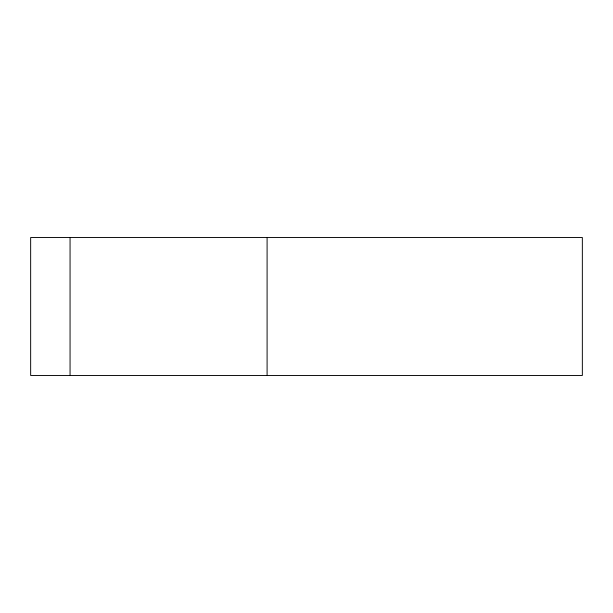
<?xml version="1.0" encoding="UTF-8"?>
<svg xmlns="http://www.w3.org/2000/svg" width="613" height="613" viewBox="0 0 613 613"><rect width="100%" height="100%" fill="white"/><g stroke="black" fill="none" stroke-linecap="round" stroke-linejoin="round"><path stroke-width="0.92" d="M69.897 237.537L30.65 237.537L30.65 375.462L582.35 375.462L582.35 237.537L70.058 237.537L70.058 375.462M267.092 237.537L267.092 375.462"/></g></svg>
